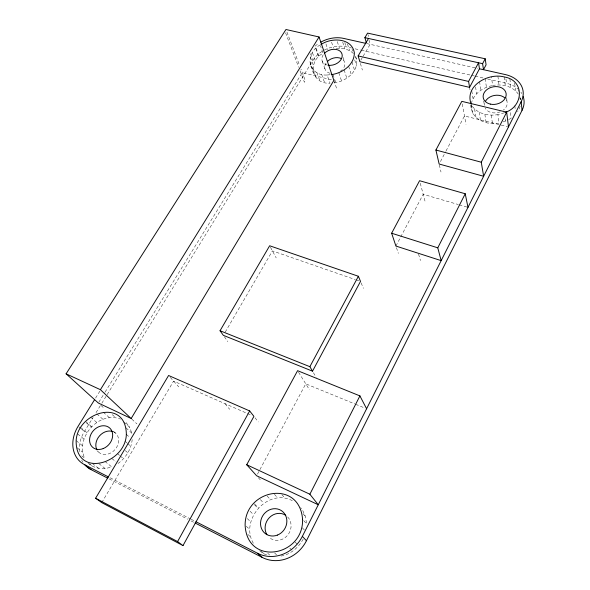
<?xml version="1.0" encoding="UTF-8"?>
<svg xmlns="http://www.w3.org/2000/svg" width="590" height="590" viewBox="0 0 590 590"><rect width="100%" height="100%" fill="white"/><g stroke="black" fill="none" stroke-linecap="round" stroke-linejoin="round"><path stroke-width="0.44" stroke-dasharray="2.95 2.21" d="M504.347 112.786L497.901 114.637L499.059 123.089C487.03 125.862 469.677 118.767 471.307 104.364M334.147 82.829C346.183 81.693 360.564 70.225 355.829 56.987M320.186 44.973C304.455 52.975 308.142 76.302 327.148 75.011L330.002 83.205C311.188 84.414 307.456 61.257 323.04 53.284L320.473 45.799M253.331 543.213C239.37 519.569 268.797 486.905 293.23 501.212M117.993 463.511C125.781 457.921 131.275 449.226 132.19 439.602M81.767 455.893L84.613 458.106C75.203 437.315 98.891 410.869 120.485 419.092M520.129 106.215L519.038 109.578L517.644 111.584M471.322 103.53C473.505 93.965 482.539 87.652 491.736 85.72M395.912 246.052L423.192 194.287L458.319 204.553M440.435 161.579L445.583 151.807M446.011 150.996L464.478 115.965L507.614 126.673M257.483 474.154L305.76 383.832L354.767 403.914M225.203 332.155L272.425 250.905L355.328 279.594M360.807 60.136L362.68 56.979M363.145 56.19L370.166 44.339L368.979 40.142M101.76 502.628L173.593 381.103L250.625 414.918M98.818 402.247L104.622 392.851M105.101 392.07L302.279 72.6L333.003 80.181M79.355 451.667A31.314 25.459 -49 0 1 84.436 431.474L93.132 417.351M96.03 412.639L101.347 404.01M101.827 403.228L106.657 395.381M107.144 394.599L312.929 60.357A25.636 18.718 -20.5 0 1 323.644 50.46M95.587 398.073L99.953 391.03M303.164 539.135C298.481 547.845 290.11 554.829 280.139 556.208M503.041 121.946L508.285 119.763M508.993 119.379L511.139 118.251L510.321 111.444M88.065 462.98C94.289 469.065 103.818 469.832 111.694 466.845L105.536 461.918M336.212 48.638C342.244 47.724 348.749 49.213 353.314 53.388L352.031 49.184M327.148 75.011L331.329 74.62M518.286 94.105C512.754 85.941 501.795 83.905 492.613 85.462L491.418 76.811M472.819 113.251L471.38 104.806C476.713 113.759 488.232 116.274 497.901 114.637M366.56 43.535L477.671 68.388M324.367 50.069A25.636 18.718 -20.5 0 1 346.116 46.78L351.493 48.004M355.077 48.823L360.453 50.047M361.346 50.253L470.636 75.136M471.535 75.343L474.22 75.955M475.12 76.154L484.073 78.197M487.657 79.016L506.471 83.293A28.327 21.542 -11.3 0 1 518.05 89.031M459.197 204.804L467.103 207.112M259.644 550.758L264.091 553.914L268.428 555.382M356.19 279.889L358.779 280.788M355.615 404.261L364.908 408.074M110.183 477.812L190.334 518.853M191.153 519.274L196.072 521.789M109.017 478.837L187.694 519.193M190.968 520.874L194.25 522.556M89.319 463.77L92.851 466.491M92.365 463.489L98.67 468.386M77.032 447.751L82.733 452.22M98.862 463.607L105.101 468.512M76.139 440.649L82.526 445.738M97.077 450.834L98.464 451.955M77.637 433.945L83.987 439.093M111.908 458.541L115.965 461.852M80.712 427.521L87.003 432.736M78.824 426.836L80.933 428.576M81.634 429.151L84.436 431.474M117.528 453.717L119.527 455.392M120.198 455.952L123.531 458.74M85.543 421.459L91.767 426.74M86.523 422.978L91.362 427.079M125.287 450.62L127.927 452.877M90.624 417.167L96.775 422.484M124.999 441.187L126.961 442.906M127.61 443.481L130.877 446.342M113.258 431.135L115.92 433.466M96.804 413.892L102.881 419.254M126.349 434.38L129.594 437.286M103.272 412.211L109.283 417.595M261.436 551.51L264.091 553.914M125.965 427.839L131.784 433.119L131.887 434.742M101.015 405.455L104.356 408.487M112.262 414.623L115.559 417.624M267.764 553.28L269.719 555.072M123.893 422.012L129.712 427.344L131.784 433.119M247.844 534.385L250.824 537.121M246.303 526.28L249.872 529.621M131.813 419.106L136.91 423.886M274.652 553.007L276.57 554.799M247.284 518.588L250.831 521.995M250.108 511.279L253.619 514.746M289.801 548.125L291.63 549.954M254.578 504.819L258.029 508.344M254.43 503.838L258.45 507.961M295.148 542.085L297.537 544.563M260.374 499.619L263.767 503.196M267.13 496.028L270.449 499.642M302.368 527.799L304.683 530.373M258.309 477.642L261.119 480.769M274.402 494.265L277.654 497.901M170.252 377.364L178.755 386.878M303.717 520.623L306.601 523.905L305.399 516.405L302.353 509.679L300.62 507.643M281.88 494.626L284.911 498.093M303.098 513.735L305.399 516.405M225.026 403.678L229.702 409.342M255.02 417.764L258.309 421.953M126.135 422.647L129.712 427.344M224.355 336.735L227.858 341.595M298.555 372.224L309.462 389.806M313.423 372.696L316.129 377.276M270.449 247.232L276.209 257.911M361.154 282.927L363.396 288.348M285.582 32.834L298.695 67.267M300.008 70.712L304.411 82.283L305.362 80.734L300.974 69.155M286.932 32.089L299.337 64.841M520.011 97.91L520.601 99.481L520.424 97.748M313.194 69.635L316.166 77.814M309.868 61.699L312.855 69.908M310.805 65.947L313.792 74.141M316.889 72.504L319.839 80.683M310.429 57.178L313.401 65.409M310.554 53.756L312.929 60.357M312.449 52.694L315.392 60.947M321.653 74.34L324.552 82.519M316.1 48.262L319.006 56.552M315.775 48.528L318.681 56.817M322.28 61.257L325.149 69.509M333.881 80.395L336.683 88.581M333.003 74.465L335.798 82.674M325.945 43.911L327.907 49.744M338.808 72.725L341.544 80.963M396.45 247.682L398.346 253.368M331.58 42.192L333.505 48.048M344.14 69.922L346.824 78.19M337.303 41.61L339.457 48.314M343.085 57.473L344.42 61.64M348.638 66.25L351.264 74.547M342.724 42.192L344.84 48.904M344.803 42.576L346.116 46.78M347.481 43.911L349.568 50.629M351.972 61.972L354.56 70.299M354.693 59.892L356.485 65.741M355.379 56.175L356.913 61.205M360.372 63.388L362.385 70.07M418.531 254.076L420.478 260.566M368.072 34.795L368.544 36.477M420.264 183.261L425.257 202.038M439.351 164.912L440.996 172.015M462.28 103.921L465.997 124.32M470.658 105.138L471.233 108.523M469.728 88.212L470.016 89.923M474.574 108.951L475.983 117.373M471.779 90.926L473.055 98.596M475.555 86.914L476.654 93.766M479.169 112.203L480.525 120.618M484.855 114.32L486.153 122.742M479.545 81.597L480.872 90.189M483.719 100.986L484.375 105.241M485.164 78.64L486.425 87.261M491.249 115.161L492.473 123.59M497.908 76.235L499.037 84.908M505.099 118.723L505.431 121.267M504.207 76.951L505.261 85.639M506.611 97.645L507.135 101.945M505.947 78.949L506.471 83.293M509.885 78.927L510.881 87.622M514.819 105.713L515.395 110.839M514.664 82.917L515.52 90.735M518.286 89.569L518.47 91.31M519.864 96.767L520.225 100.219M327.28 65.07A10.524 7.633 -20.5 0 1 324.515 53.248M315.023 46.197A25.901 18.784 -20.5 0 1 318.689 43.409M520.904 92.195A28.327 21.542 -11.3 0 1 521.803 93.581M82.954 462.317A31.314 25.459 -49 0 1 81.7 460.089M343.284 59.981A10.414 7.604 -20.5 0 1 342.856 69.045M342.288 69.664A10.414 7.604 -20.5 0 1 340.26 71.316M330.112 73.308A10.414 7.604 -20.5 0 1 327.354 61.53M506.353 99.784A11.505 8.747 -11.3 0 1 503.351 110.087M500.18 111.871A11.505 8.747 -11.3 0 1 485.253 108.258M484.42 105.337A11.505 8.747 -11.3 0 1 484.523 103.796M113.715 431.924A12.722 10.34 -49 0 1 114.984 449.617A12.722 10.34 -49 0 1 97.328 450.539M287.684 516.951A13.858 12.648 -57.5 0 1 287.131 535.794A13.858 12.648 -57.5 0 1 268.974 537.254"/><path stroke-width="0.89" d="M195.069 522.976L262.27 557.447A34.109 31.137 -57.6 0 0 306.446 540.75L522.062 110.301A28.327 21.542 -11.3 0 0 523.183 96.546M196.072 521.789L257.594 553.287A34.567 31.462 -56.7 0 0 302.368 536.347L521.169 101.709A28.652 21.653 -11.5 0 0 505.424 74.598L479.464 68.787L478.549 62.769L468.585 81.435L469.588 87.364L359.87 61.714L358.13 55.917L368.507 38.468M309.868 494.228L359.915 395.897L297.596 370.675L246.716 464.743L256.62 475.761L318.268 504.76L309.868 494.228L246.716 464.743M437.773 247.83L465.23 193.763L419.586 180.717L391.642 233.234L395.912 246.052L441.165 260.632L437.773 247.83L391.642 233.234M481.256 162.206L506.663 112.174L461.815 101.347L435.907 150.03L439.144 164.027L483.645 176.263L481.256 162.206L435.907 150.03M469.588 87.364L479.464 68.787M485.209 58.786L486.072 64.826L483.498 69.686L482.605 63.668L485.209 58.786L367.6 33.114L364.878 37.664L366.316 42.694M312.523 371.169L360.512 281.386L358.388 276.268L269.652 245.765L220.041 330.747L223.352 335.341L312.523 371.169L309.868 366.678L220.041 330.747M309.868 366.678L358.388 276.268M182.996 545.61L253.929 416.363L249.673 410.942L168.585 375.498L95.602 498.24L101.76 502.628L182.996 545.61L177.59 541.568L95.602 498.24M177.59 541.568L249.673 410.942M131.172 418.509L333.881 80.395L319.043 36.971L285.951 29.5L66.095 373.809L98.338 403.029L131.172 418.509L100.418 389.695L66.095 373.809M100.418 389.695L319.043 36.971M94.614 399.637L78.123 426.253A31.705 25.643 -48.7 0 0 84.599 464.714L90.985 469.588L107.38 477.996M505.07 112.402C523.581 106.783 525.019 80.144 504.207 76.951C488.52 72.592 464.3 85.698 471.115 104.017M320.931 44.582C331.278 37.369 351.876 37.672 354.361 52.827C354.361 64.863 342.333 73.263 331.329 74.62M364.878 37.664L482.605 63.668M365.675 43.336L343.491 38.372A25.901 18.784 -20.5 0 0 320.798 42.133M358.13 55.917L468.585 81.435M84.599 464.714L108.582 476.993M257.594 553.287L262.27 557.447M302.368 536.347L306.446 540.75M359.915 395.897L366.596 408.767M465.23 193.763L467.981 207.37M506.663 112.174L508.492 126.894M521.169 101.709L522.062 110.301M324.515 53.248A10.524 7.633 -20.5 0 1 338.033 49.966A10.524 7.633 -20.5 0 1 340.932 59.708A10.524 7.633 -20.5 0 1 328.084 65.225M90.985 469.588A31.314 25.459 -49 0 1 85.58 465.606M327.354 61.53A10.414 7.604 -20.5 0 1 341.581 58.705M485.305 101.524A11.505 8.747 -11.3 0 1 504.848 97.925M96.871 449.75A12.722 10.34 -49 0 1 99.504 435.899A12.722 10.34 -49 0 1 112.874 431.57M266.879 534.651A13.858 12.648 -57.5 0 1 269.387 517.622A13.858 12.648 -57.5 0 1 285.796 515.358M302.567 519.311C303.725 556.569 247.121 566.651 245.116 525.166C244.946 489.066 299.521 479.132 302.567 519.311M126.349 434.38C125.567 463.902 75.601 478.733 76.139 440.649C77.585 412.034 125.921 397.358 126.349 434.38M103.198 448.584A12.877 10.414 -48.7 0 0 109.932 428.215A12.877 10.414 -48.7 0 0 90.241 436.025A12.877 10.414 -48.7 0 0 103.198 448.584M277.359 535.108A14.042 12.781 -56.7 0 0 282.831 511.722A14.042 12.781 -56.7 0 0 260.913 520.225A14.042 12.781 -56.7 0 0 277.359 535.108M490.283 104.098A11.638 8.798 -11.5 0 0 506.087 93.345A11.638 8.798 -11.5 0 0 487.591 89.105A11.638 8.798 -11.5 0 0 490.283 104.098"/></g></svg>
